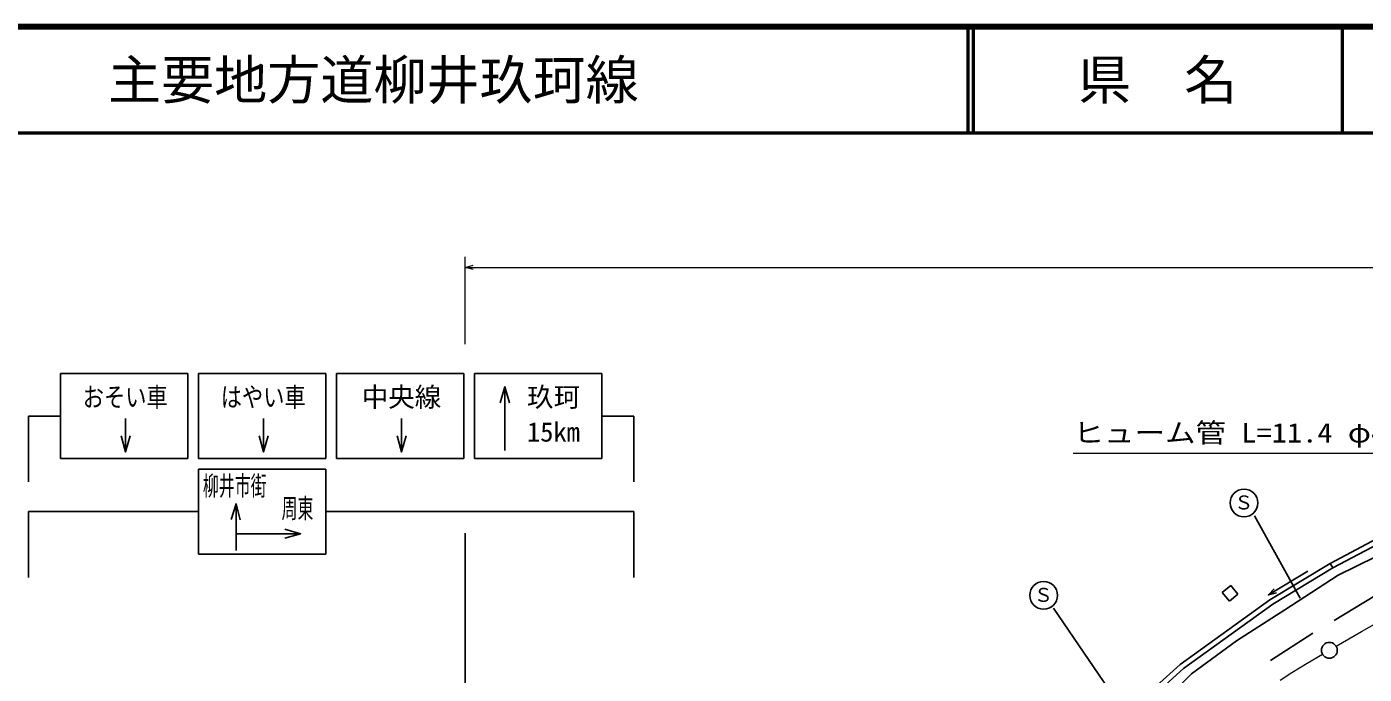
# Model space of a CAD drawing. Units: millimetres, scale not verified. Extents: x 40000 to 680000, y 20000 to 380000.
# Drawn here: x 209081 to 335086, y 319014 to 380000 of the extents above; entities that cross this region are included whole.
import ezdxf
from ezdxf.enums import TextEntityAlignment as Align

# ---------------------------------------------------------------- set-up
doc = ezdxf.new("R2010")
doc.units = ezdxf.units.MM
doc.header["$LTSCALE"] = 1000
doc.linetypes.add('CHAIN', pattern=[18.5, 12, -1.5, 3.5, -1.5])
for name, color, linetype, lineweight in [('M-BGD', 7, 'Continuous', 25), ('M-BMK', 2, 'CHAIN', 13), ('M-BMK-SRVR', 3, 'Continuous', 25), ('M-STR-HTXT', 7, 'Continuous', 13), ('M-STR-STRC', 7, 'Continuous', 25), ('M-TTL', 2, 'Continuous', 140), ('M-TTL-LINE', 7, 'Continuous', 50)]:
    doc.layers.add(name, color=color, linetype=linetype, lineweight=lineweight)
doc.layers.add('M-TTL-TXT', color=7, linetype='Continuous')
doc.styles.add('ＭＳ ゴシック', font='')
doc.styles.get('ＭＳ ゴシック').set_extended_font_data('MS Gothic')

msp = doc.modelspace()

# ---------------------------------------------------------------- linework, layer by layer
at = {"layer": 'M-BGD'}
for p, q in [((336782, 332038), (331873, 329454)), ((332131, 329027), (336955, 331569)), ((332638, 328356), (337984, 330985)), ((326186, 326017), (331873, 329454)), ((326462, 325600), (332131, 329027)), ((331873, 329454), (332131, 329027)), ((326060, 326488), (329783, 328722)), ((327606, 325079), (332638, 328356)), ((321713, 326702), (322505, 327359)), ((322384, 325893), (321713, 326702)), ((323176, 326549), (322384, 325893)), ((322505, 327359), (323176, 326549)), ((332237, 324081), (336069, 326386)), ((317733, 319931), (326186, 326017)), ((318048, 319542), (326462, 325600)), ((323036, 322148), (327606, 325079)), ((326249, 320309), (330231, 322883)), ((318811, 319044), (323036, 322148)), ((312675, 315360), (317733, 319931)), ((313014, 314993), (318048, 319542)), ((316311, 316587), (318811, 319044))]:
    msp.add_line(p, q, dxfattribs=at)
msp.add_lwpolyline([(326814, 326689), (326060, 326488), (326593, 327058)], dxfattribs=at)
at = {"layer": 'M-BMK'}
for points in [[(332450, 321650), (334823, 323053), (337227, 324404)], [(332450, 321650), (334823, 323053), (337227, 324404)], [(327174, 318443), (328269, 319174), (329701, 320049), (331155, 320893)], [(327174, 318443), (328269, 319174), (329701, 320049), (331155, 320893)], [(327174, 318443), (328269, 319174), (329701, 320049), (331155, 320893)]]:
    msp.add_lwpolyline(points, dxfattribs=at)
at = {"layer": 'M-BMK-SRVR'}
msp.add_circle((331803, 321271), 746, dxfattribs=at)
at = {"layer": 'M-STR-HTXT'}
for p, q in [((250384, 350092), (250384, 358337)), ((250384, 357337), (518589, 357337)), ((341843, 339812), (307655, 339812))]:
    msp.add_line(p, q, dxfattribs=at)
msp.add_lwpolyline([(251134, 357122), (250384, 357337), (251134, 357551)], dxfattribs=at)
at = {"layer": 'M-STR-STRC'}
for p, q in [((212255, 347330), (224255, 347330)), ((212255, 347330), (212255, 339330)), ((224255, 347330), (224255, 339330)), ((225255, 347330), (237255, 347330)), ((225255, 347330), (225255, 339330)), ((237255, 347330), (237255, 339330)), ((238255, 347330), (250255, 347330)), ((238255, 347330), (238255, 339330)), ((250255, 347330), (250255, 339330)), ((251255, 347330), (263255, 347330)), ((251255, 347330), (251255, 339330)), ((263255, 347330), (263255, 339330)), ((254127, 346089), (254127, 340076)), ((209244, 343330), (212255, 343330)), ((209244, 343330), (209244, 337124)), ((218395, 343114), (218395, 339960)), ((231395, 343114), (231395, 339960)), ((244395, 343114), (244395, 339960)), ((263255, 343330), (266265, 343330)), ((266265, 343330), (266265, 337124)), ((212255, 339330), (224255, 339330)), ((225255, 339330), (237255, 339330)), ((238255, 339330), (250255, 339330)), ((251255, 339330), (263255, 339330)), ((225255, 338330), (237255, 338330)), ((225255, 338330), (225255, 330330)), ((237255, 338330), (237255, 330330)), ((209244, 334330), (225255, 334330)), ((209244, 334330), (209244, 328124)), ((228795, 335079), (228795, 330673)), ((237255, 334330), (266265, 334330)), ((266265, 334330), (266265, 328124)), ((324738, 333930), (329042, 326184)), ((228795, 332254), (234884, 332254)), ((250384, 264850), (250384, 332317)), ((225255, 330330), (237255, 330330)), ((305804, 325245), (312532, 315386))]:
    msp.add_line(p, q, dxfattribs=at)
for points in [[(253696, 344589), (254127, 346089), (254555, 344589)], [(218826, 341460), (218395, 339960), (217967, 341460)], [(231826, 341460), (231395, 339960), (230967, 341460)], [(244826, 341460), (244395, 339960), (243967, 341460)], [(228337, 333587), (228795, 335079), (229196, 333572)], [(233384, 332685), (234884, 332254), (233384, 331827)]]:
    msp.add_lwpolyline(points, dxfattribs=at)
for centre in [(323760, 335151), (304879, 326444)]:
    msp.add_circle(centre, 1304, dxfattribs=at)
at = {"layer": 'M-TTL'}
msp.add_line((680000, 380000), (40000, 380000), dxfattribs=at)
at = {"layer": 'M-TTL-LINE'}
for p, q in [((297750, 380000), (297750, 370000)), ((298250, 380000), (298250, 370000)), ((333000, 380000), (333000, 370000)), ((40000, 370000), (680000, 370000))]:
    msp.add_line(p, q, dxfattribs=at)

# ---------------------------------------------------------------- texts
at = {"layer": 'M-STR-HTXT', "style": 'ＭＳ ゴシック', "width": 1.15}
msp.add_text('ヒューム管 L=11.4 φ400', height=1833, dxfattribs=at).set_placement((307691, 340291), align=Align.BOTTOM_LEFT)
at = {"layer": 'M-STR-STRC', "style": 'ＭＳ ゴシック'}
for s, width, p in [('おそい車', 0.8, (214355, 343657)), ('はやい車', 0.8, (227355, 343657)), ('柳井市街', 0.6, (225676, 335295)), ('周東', 0.6, (233089, 333171))]:
    msp.add_text(s, height=1833, dxfattribs=dict(at, width=width)).set_placement(p, align=Align.BOTTOM_LEFT)
for s, height, p in [('中央線', 1833, (240630, 343657)), ('玖珂', 1833, (256206, 343657)), ('15km', 1833, (256206, 340372)), ('Ｓ', 1320, (322833, 334140)), ('Ｓ', 1320, (303952, 325433))]:
    msp.add_text(s, height=height, dxfattribs=at).set_placement(p, align=Align.BOTTOM_LEFT)
at = {"layer": 'M-TTL-TXT', "style": 'ＭＳ ゴシック'}
msp.add_text('主要地方道柳井玖珂線', height=3666, dxfattribs=at).set_placement((216734, 375000), align=Align.MIDDLE_LEFT)
msp.add_text('県\u3000名', height=3666, dxfattribs=at).set_placement((315625, 375000), align=Align.MIDDLE_CENTER)

doc.saveas('drawing.dxf')
